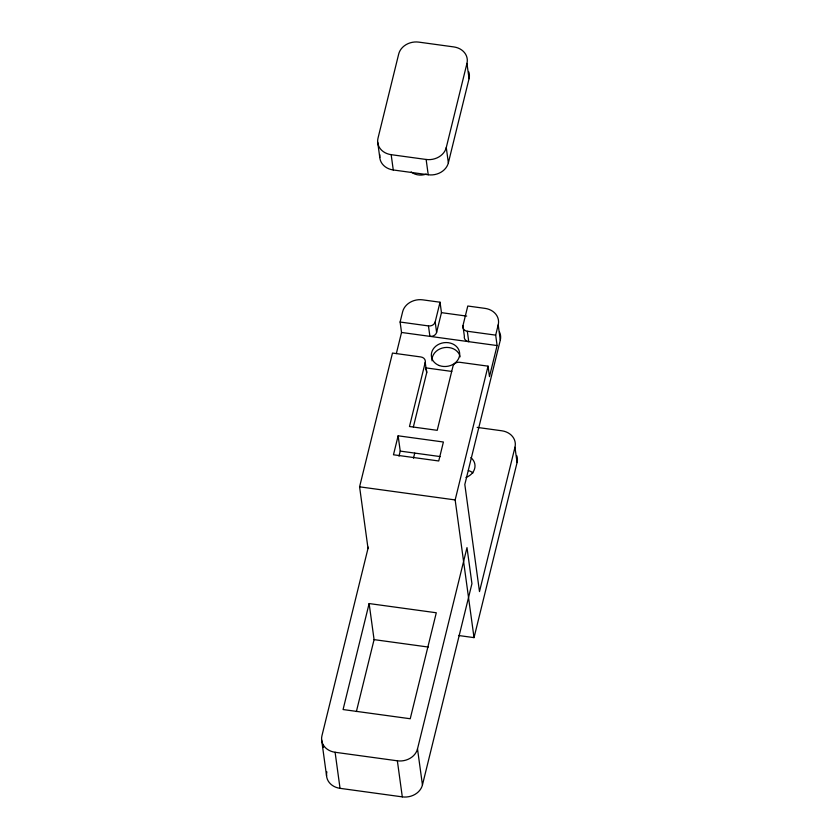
<?xml version="1.0" encoding="UTF-8"?>
<svg xmlns="http://www.w3.org/2000/svg" width="839" height="839" viewBox="0 0 839 839"><rect width="100%" height="100%" fill="white"/><g stroke="black" fill="none" stroke-linecap="round" stroke-linejoin="round"><path stroke-width="1.26" d="M368.048 548.601L359.585 486.83L392.484 353.062L420.842 356.953A5.684 4.772 -7.8 0 1 425.226 362.448L426.652 372.883L413.375 426.904M396.354 353.565L401.535 332.464L400.109 322.029L402.636 311.762A17.063 14.326 -7.8 0 1 422.772 299.848L440.035 302.218L441.461 312.653L436.616 332.38A5.684 4.772 -7.8 0 1 429.904 336.355L428.467 325.92A5.684 4.772 -7.8 0 0 435.179 321.945L440.035 302.218M448.362 162.85L446.275 147.549L466.956 63.397A17.063 14.326 -7.8 0 0 453.805 46.921L418.839 42.128A17.063 14.326 -7.8 0 0 398.693 54.042L378.001 138.194A17.063 14.326 -7.8 0 0 391.163 154.67L393.26 169.971L428.226 174.764A17.063 14.326 -7.8 0 0 448.362 162.85L469.053 78.698A17.063 14.326 -7.8 0 0 468.802 71.923M368.311 547.164L321.935 735.793A17.063 14.326 -7.8 0 0 335.097 752.268L340.036 788.335L402.301 796.872A17.063 14.326 -7.8 0 0 422.447 784.958L471.938 583.671L466.998 547.605L417.507 748.891L422.447 784.958M398.137 435.808L393.47 454.78L438.734 460.978L443.401 442.006L398.137 435.808L400.234 451.099L398.997 456.164M425.226 362.448L409.474 426.516L437.224 430.323L452.976 366.244A5.684 4.772 -7.8 0 1 459.688 362.28L488.046 366.161L489.483 376.596L497.108 345.563L495.681 335.128L498.209 324.861A17.063 14.326 -7.8 0 0 485.047 308.385L467.784 306.015L462.929 325.752L464.366 336.187A5.684 4.772 -7.8 0 0 468.749 341.683L467.323 331.248A5.684 4.772 -7.8 0 1 462.929 325.752M369.129 603.556L343.078 709.542L410.229 718.75L436.29 612.764L369.129 603.556L374.079 639.622L356.386 711.545M413.491 458.209L414.728 453.144M458.524 635.501L474.025 637.63L455.158 499.929L488.046 366.161M499.499 332.024A17.063 14.326 -7.8 0 1 500.296 340.162L464.816 484.481L479.489 591.579L514.968 447.26A17.063 14.326 -7.8 0 0 501.816 430.785L477.16 427.397M474.025 637.63L517.065 462.562A17.063 14.326 -7.8 0 0 516.814 455.787M391.163 154.67L426.128 159.462A17.063 14.326 -7.8 0 0 446.275 147.549M441.461 312.653L466.694 316.104M400.109 322.029L428.467 325.92M467.323 331.248L495.681 335.128M401.535 332.464L497.108 345.563M425.604 367.839L451.781 371.436M400.234 451.099L440.318 456.594M359.585 486.83L455.158 499.929M374.079 639.622L428.31 647.058M335.097 752.268L397.361 760.805A17.063 14.326 -7.8 0 0 417.507 748.891M466.956 63.397L469.053 78.698M498.209 324.861L500.296 340.162M514.968 447.26L517.065 462.562M426.128 159.462L428.226 174.764M435.179 321.945L436.616 332.38M377.686 142.19L379.784 157.491M397.361 760.805L402.301 796.872M323.172 744.812L323.518 747.381M321.62 739.788L326.56 775.855M426.359 174.051A14.211 11.935 -7.8 0 1 411.183 171.964M393.26 169.971A17.063 14.326 -7.8 0 1 379.857 154.775M340.036 788.335A17.063 14.326 -7.8 0 1 326.874 771.859M432.033 360.822A14.211 11.935 -7.8 0 1 444.46 347.587A14.211 11.935 -7.8 0 1 460.15 356.816M470.868 457.633A14.211 11.935 -7.8 0 1 466.002 477.433M468.33 470.511A14.211 11.935 -7.8 0 1 472.965 472.934M425.855 369.307A5.684 4.772 -7.8 0 1 426.652 372.883M439.321 365.552A14.211 11.935 -7.8 0 0 459.646 353.104A14.211 11.935 -7.8 0 0 437.559 344.944A14.211 11.935 -7.8 0 0 439.321 365.552"/></g></svg>
